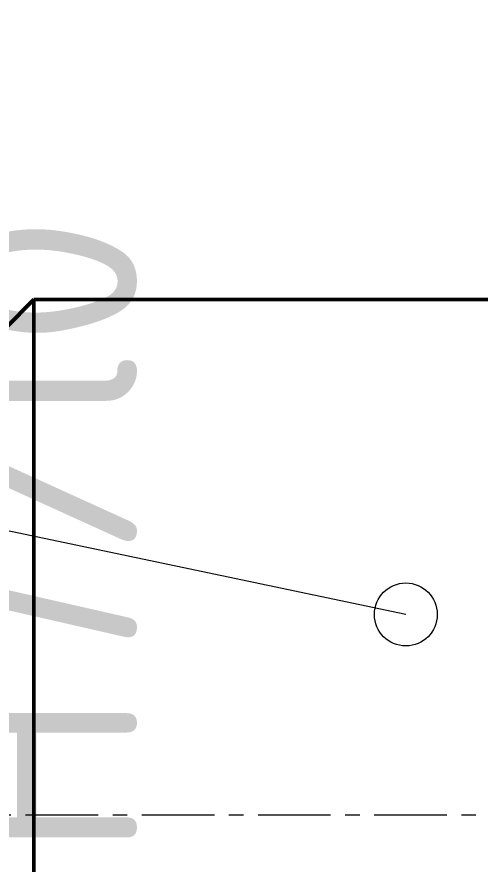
# Model space of a CAD drawing. Header units: millimetres. Extents: x 0 to 420, y 0 to 297.
# Drawn here: x 83.2 to 91.3, y 220.14 to 234.94 of the extents above; entities that cross this region are included whole.
import ezdxf

# ---------------------------------------------------------------- set-up
doc = ezdxf.new("R2010")
doc.units = ezdxf.units.MM
doc.linetypes.add('CENTER', pattern=[5.08, 3.175, -0.635, 0.635, -0.635])
for name, color, linetype, lineweight in [('AXIS', 1, 'CENTER', 18), ('DIM', 3, 'CONTINUOUS', 18), ('THIN', 7, 'CONTINUOUS', 18), ('VIS', 7, 'CONTINUOUS', 50)]:
    doc.layers.add(name, color=color, linetype=linetype, lineweight=lineweight)
doc.styles.add('GOST', font='GOST_BU.ttf')
doc.dimstyles.new('ESKD', dxfattribs={"dimtxt": 3.5, "dimasz": 2.8, "dimexe": 2, "dimexo": 0, "dimgap": 0.8, "dimtad": 1, "dimdec": 1, "dimlfac": 2, "dimtxsty": 'GOST', "dimcen": 2.5, "dimclrd": 3, "dimclre": 3, "dimazin": 3, "dimtfac": 1, "dimtmove": 0, "dimatfit": 3})

msp = doc.modelspace()

# ---------------------------------------------------------------- linework, layer by layer
at = {"layer": 'AXIS', "ltscale": 0.4}
msp.add_lwpolyline([(61, 221), (156, 221)], dxfattribs=at)
at = {"layer": 'THIN'}
msp.add_lwpolyline([(90, 224.5), (40, 235), (33, 235)], dxfattribs=at)
msp.add_circle((90, 224.5), 0.55, dxfattribs=at)
at = {"layer": 'VIS'}
for points in [[(83, 229.5), (83.5, 230)], [(83.5, 230), (83.5, 229.774), (83.5, 229.109), (83.5, 228.036), (83.5, 226.611), (83.5, 224.905), (83.5, 223.003), (83.5, 221), (83.5, 218.997), (83.5, 217.095), (83.5, 215.389), (83.5, 213.964), (83.5, 212.891), (83.5, 212.226), (83.5, 212)], [(83.5, 230), (106.5, 230)]]:
    msp.add_lwpolyline(points, dxfattribs=at)

# ---------------------------------------------------------------- dimensions: what is measured, and where the dimension line sits
at = {"layer": 'DIM'}
msp.add_linear_dim(base=(64.35, 260), p1=(64.35, 221), p2=(152.65, 221), text='176,6*', dimstyle='ESKD', dxfattribs=at).render()
msp.add_linear_dim(base=(79, 236.5), p1=(79, 236.5), p2=(79, 205.5), angle=90, text='%%c62 H7/l0', dimstyle='ESKD', override={"dimse1": 1, "dimse2": 1}, dxfattribs=at).render()

doc.saveas('drawing.dxf')
